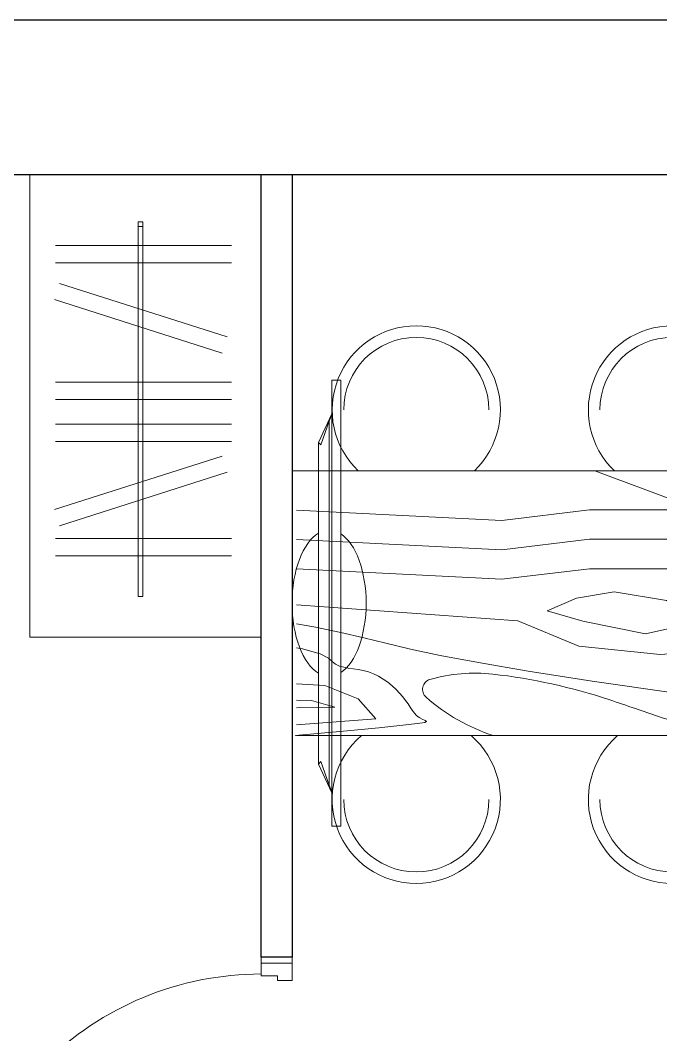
# Model space of a CAD drawing. Header units: millimetres. Extents: x 0 to 145404, y 0 to 194550.
# Drawn here: x 120215 to 121877, y 173065 to 175696 of the extents above; entities that cross this region are included whole.
import ezdxf

# ---------------------------------------------------------------- set-up
doc = ezdxf.new("R2010")
doc.units = ezdxf.units.MM
doc.linetypes.add('ELGO_LTYPE0', pattern=[0])
for name, color, linetype, lineweight in [('АР - Двери', 126, 'Continuous', 9), ('АР - Наружная стена', 144, 'Continuous', 30), ('АР - Перегородки 80', 32, 'Continuous', 30)]:
    doc.layers.add(name, color=color, linetype=linetype, lineweight=lineweight)
doc.layers.add('АР - мебель', color=7, linetype='Continuous', lineweight=9, true_color=0x787878)

# ---------------------------------------------------------------- blocks, each defined once
blk = doc.blocks.new('ОГ73_на5персон_стол1245х685')
for p, q in [((-623.4, 0), (623.4, 0)), ((623.4, 0), (623.4, -686.7)), ((611.5, -686.7), (-623.4, -686.7))]:
    blk.add_line(p, q)
for points in [[(-641, -247.6), (-544.1, -144.5), (-375.8, -79.3), (-161.9, 0)], [(-637.5, -167.6), (-480, 0)], [(-623.4, -76.3), (-551.7, 0)], [(-642.4, -325.5), (-544.1, -220.8), (-454.9, -155.6), (-381.8, -101.3), (-148.4, -101.3), (79.6, -128.4), (611.5, -101.7)], [(-641.9, -401.2), (-544.1, -297.1), (-448.3, -231.9), (-381.8, -177.6), (-148.4, -177.6), (79.6, -204.7), (611.5, -178)], [(-639.6, -475.1), (-544.1, -373.4), (-450.5, -308.2), (-381.8, -253.9), (-148.4, -253.9), (79.6, -281), (611.5, -254.3)], [(-636.3, -537.6), (-393.5, -471.9), (-331.8, -476.1), (-120.1, -454.3), (37.3, -389.1), (611.5, -347.9)], [(611.5, -397.2), (566.5, -404.8), (497, -419.1), (437.5, -433.1), (380, -447.3), (316.4, -462.2), (239, -478.6), (139.9, -497.4), (11.2, -519.3), (-154.9, -545.1), (-366.3, -575.5), (-630.8, -611.4)], [(611.5, -459.1), (596.2, -461.8), (550.2, -474.8), (528.9, -486), (519.4, -494.9), (510.6, -501.6), (500.5, -506.3), (489.4, -509.5), (477.5, -511.8), (464.9, -513.7), (451.9, -515.6), (438.7, -518), (425.4, -521.5), (412.3, -526.5), (399.4, -532.7), (387, -540.1), (375.2, -548.4), (364.1, -557.3), (353.7, -566.7), (344.3, -576.3), (336, -585.9), (328.9, -595.3), (322.6, -604.3), (316.9, -612.9), (311.5, -620.8), (306.1, -628.1), (300.3, -634.4), (293.8, -639.8), (286.3, -644.1), (278.5, -647.3), (274.5, -649.9), (279.3, -652.4), (298.2, -655.6), (336.1, -660), (398.2, -666.3), (489.7, -674.9), (615.5, -686.7)], [(611.5, -552), (538.5, -556.7), (452.3, -591.2), (406.4, -642.9), (611.5, -658.6)], [(611.5, -594.6), (572.9, -595.9), (512.6, -613.2), (611.5, -614.5)]]:
    blk.add_lwpolyline(points)
blk.add_lwpolyline([(-440.4, -390.3), (-348.1, -335.9), (-212.4, -314.2), (-114.7, -330.5), (-38.7, -363.1), (-131, -390.3), (-293.8, -422.9)], close=True)
blk.add_lwpolyline([(-519, -686.7, 0.011376), (-404.4, -659.9, 0.016637), (-327.1, -637.1, 0.004562), (-267.2, -616.7, -0.004114), (-200.8, -594, -0.052088), (102.6, -527.2, -0.099515), (265.7, -541.2, -0.590932), (275.9, -587, -0.103124), (100.7, -686.7)], format="xyb")
for centre, radius, start, end in [((-363.4, 157.9), 218.2, 313.6617, 226.3383), ((301.2, 157.9), 218.2, 313.6617, 226.3383), ((-363.4, 157.9), 188.2, 0, 180), ((301.2, 157.9), 188.2, 0, 180), ((2457.2, -343.3), 3099.7, 173.6403, 186.3597), ((-791, -308.7), 218.2, 44.9911, 313.786), ((-791, -308.7), 188.2, 90, 270), ((-363.4, -852.1), 218.2, 130.7329, 49.2671), ((301.2, -852.1), 218.2, 130.7329, 49.2671), ((-363.4, -852.1), 188.2, 180, 0), ((301.2, -852.1), 188.2, 180, 0)]:
    blk.add_arc(centre, radius, start, end)
blk = doc.blocks.new('*U206')
at = {"ltscale": 100}
for p, q in [((15, 37.5), (15, -42.5)), ((46, 37.5), (15, 37.5)), ((48, -4.5), (48, 35.5)), ((852, -4.5), (852, 37.5)), ((852, 37.5), (885, 37.5)), ((885, 37.5), (885, -42.5)), ((60, -4.5), (48, -4.5)), ((60, -42.5), (60, -4.5)), ((840, -42.5), (840, -4.5)), ((840, -4.5), (852, -4.5)), ((15, -42.5), (60, -42.5)), ((885, -42.5), (840, -42.5))]:
    blk.add_line(p, q, dxfattribs=at)
for points in [[(54.4, 38.9), (82.7, 10.6), (648, 575.9), (619.7, 604.2)], [(15, -42.5), (0, -42.5), (0, 37.5), (15, 37.5)], [(885, -42.5), (900, -42.5), (900, 37.5), (885, 37.5)]]:
    blk.add_lwpolyline(points, close=True, dxfattribs=at)
blk.add_circle((48, 37.5), 2, dxfattribs=at)
blk.add_arc((56.7, 37.5), 800, 0, 44.865, dxfattribs=at)
blk = doc.blocks.new('Ш03 600х1200')
for p, q in [((0, 600), (-1200, 600)), ((-1200, 0), (-1200, 600)), ((0, 0), (0, 600)), ((-988.5, 66), (-988.5, 522.9)), ((-944.2, 66), (-944.2, 522.9)), ((-911.1, 76.8), (-772.2, 512)), ((-692.1, 66), (-692.1, 522.9)), ((-647.8, 66), (-647.8, 522.9)), ((-583, 66), (-583, 522.9)), ((-538.7, 66), (-538.7, 522.9)), ((-282.2, 76.8), (-421.1, 512)), ((-228.6, 66), (-228.6, 522.9)), ((-184.3, 66), (-184.3, 522.9)), ((-868.9, 63.3), (-730, 498.6)), ((-324.4, 63.3), (-463.3, 498.6)), ((-123, 293.3), (-1094.4, 293.3)), ((-1094.4, 293.3), (-1094.4, 280.4)), ((-134.5, 293.3), (-228.9, 293.3)), ((-228.9, 293.3), (-228.9, 280.4)), ((-134.5, 280.4), (-134.5, 293.3)), ((-123, 280.4), (-123, 293.3)), ((-1094.4, 280.4), (-123, 280.4)), ((-228.9, 280.4), (-134.5, 280.4)), ((0, 0), (-1200, 0))]:
    blk.add_line(p, q)
blk = doc.blocks.new('*U145')
at = {"color": 0, "linetype": 'ELGO_LTYPE0'}
for p, q in [((-126.3, -578.5), (-126.3, 578.5)), ((-126.3, 578.5), (-103.1, 578.5)), ((-103.1, 578.5), (-103.1, -578.5)), ((-103.1, 491.5), (-68.5, 417.2)), ((-103.1, 489.1), (-96.1, 471.8)), ((-96.1, 471.8), (-96.1, -471.8)), ((-74.4, 410.8), (-96.1, 471.8)), ((-68.5, 417.2), (-74.4, 410.8)), ((-68.5, -417.2), (-68.5, 417.2)), ((-103.1, -491.5), (-68.5, -417.2)), ((-74.4, -410.8), (-96.1, -471.8)), ((-68.5, -417.2), (-74.4, -410.8)), ((-96.1, -471.8), (-103.1, -489.1)), ((-103.1, -578.5), (-126.3, -578.5))]:
    blk.add_line(p, q, dxfattribs=at)
for start_param, end_param in [(0.31972, 2.821873), (3.433141, 5.991637)]:
    blk.add_ellipse((-96.1, 0), major_axis=(0, 189.6), ratio=0.506784, start_param=start_param, end_param=end_param, dxfattribs=at)
blk = doc.blocks.new('Квартира 1К 5200 тип 14')
at = {"layer": 'АР - Наружная стена'}
blk.add_lwpolyline([(-9150, 5200), (0, 5200), (0, 5600), (-9150, 5600)], close=True, dxfattribs=at)
at = {"layer": 'АР - Перегородки 80'}
blk.add_lwpolyline([(-5585, 5200), (-5505, 5200), (-5505, 3170), (-5585, 3170)], close=True, dxfattribs=at)
at = {"layer": 'АР - Двери', "rotation": 90.00000000000004}
blk.add_blockref('*U206', (-5547.5, 2270, 0), dxfattribs=at)
at = {"layer": 'АР - мебель', "xscale": -1, "rotation": 270}
blk.add_blockref('Ш03 600х1200', (-6185, 5200, 0), dxfattribs=at)
at = {"layer": 'АР - мебель', "xscale": -1}
for name, p in [('ОГ73_на5персон_стол1245х685', (-4881.6, 4431.6)), ('*U145', (-5505, 4088.3))]:
    blk.add_blockref(name, p, dxfattribs=at)
blk = doc.blocks.new('V_Section_1')
blk.add_blockref('Квартира 1К 5200 тип 14', (9150, -5600))

msp = doc.modelspace()

# ---------------------------------------------------------------- block references
msp.add_blockref('V_Section_1', (117275.5, 175696.1))

doc.saveas('drawing.dxf')
